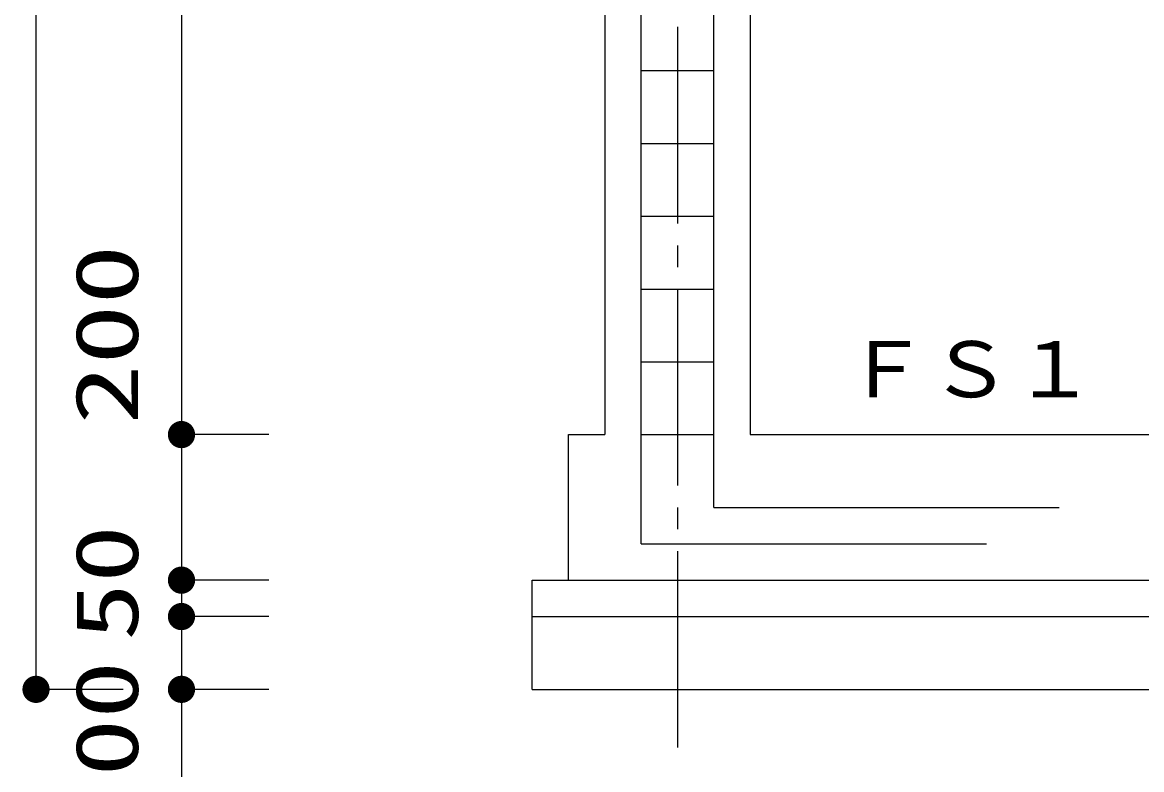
# Model space of a CAD drawing. Units: millimetres, scale not verified. Extents: x -9673 to 7645, y -6713 to 5365.
# Drawn here: x -1184 to 354, y -743 to 283 of the extents above; entities that cross this region are included whole.
import ezdxf
from ezdxf.enums import TextEntityAlignment as Align

# ---------------------------------------------------------------- set-up
doc = ezdxf.new("R2010")
doc.units = ezdxf.units.MM
doc.header["$LTSCALE"] = 30
doc.linetypes.add('CHAIN2', pattern=[12, 9, -1, 1, -1])
for name, color, linetype, lineweight in [('0-2_SEISAKU', 5, 'Continuous', 25), ('0-3_A-PIPE', 2, 'Continuous', 25), ('0-5_MOJI', 7, 'Continuous', 25)]:
    doc.layers.add(name, color=color, linetype=linetype, lineweight=lineweight)
doc.styles.add('MS Gothic', font='')
doc.styles.add('ＭＳ ゴシック', font='')
doc.styles.get('MS Gothic').set_extended_font_data('MS Gothic')
doc.styles.get('ＭＳ ゴシック').set_extended_font_data('MS Gothic')

msp = doc.modelspace()

# ---------------------------------------------------------------- linework, layer by layer
at = {"layer": '0-2_SEISAKU', "color": 2, "linetype": 'CHAIN2'}
msp.add_line((-283.68, 1716.79), (-283.68, -733.21), dxfattribs=at)
at = {"layer": '0-2_SEISAKU', "color": 2}
for p, q in [((-383.68, 1366.79), (-383.68, -283.21)), ((-183.69, 1366.79), (-183.69, -283.21)), ((-433.68, -483.21), (-433.68, -283.21)), ((-433.68, -283.21), (-383.68, -283.21)), ((-183.69, -283.21), (1486.32, -283.21)), ((-483.69, -583.21), (-483.69, -483.21)), ((-333.69, -483.21), (1386.31, -483.21)), ((-333.69, -533.21), (1386.31, -533.21)), ((-483.69, -633.21), (1536.31, -633.21))]:
    msp.add_line(p, q, dxfattribs=at)
for points in [[(-483.69, -483.21), (1536.31, -483.21), (1536.31, -583.21)], [(-483.69, -633.21), (-483.69, -533.21), (1536.31, -533.21), (1536.31, -633.21)]]:
    msp.add_lwpolyline(points, dxfattribs=at)
at = {"layer": '0-3_A-PIPE', "color": 3}
for p, q in [((-233.69, -383.2), (-233.69, 1466.8)), ((-333.69, 216.79), (-233.69, 216.79)), ((-333.69, 116.79), (-233.69, 116.79)), ((-333.69, 16.79), (-233.69, 16.79)), ((-333.69, -83.21), (-233.69, -83.21)), ((-333.69, -183.21), (-233.69, -183.21)), ((-333.69, -283.21), (-233.69, -283.21)), ((-233.69, -383.2), (241.31, -383.2)), ((-333.69, -433.21), (141.31, -433.21))]:
    msp.add_line(p, q, dxfattribs=at)
msp.add_lwpolyline([(-333.69, -433.21), (-333.69, 1516.79), (141.31, 1516.79)], dxfattribs=at)
at = {"layer": '0-5_MOJI', "color": 4}
for p, q in [((-1165.73, -633.21), (-1165.73, 1566.79)), ((-965.73, 1366.79), (-965.73, -283.21)), ((-845.73, -283.21), (-965.73, -283.21)), ((-845.73, -283.21), (-965.73, -283.21)), ((-965.73, -283.21), (-965.73, -483.21)), ((-845.73, -483.21), (-965.73, -483.21)), ((-845.73, -483.21), (-965.73, -483.21)), ((-965.73, -483.21), (-965.73, -533.21)), ((-845.73, -533.21), (-965.73, -533.21)), ((-845.73, -533.21), (-965.73, -533.21)), ((-965.73, -533.21), (-965.73, -633.21)), ((-1045.73, -633.21), (-1165.73, -633.21)), ((-845.73, -633.21), (-965.73, -633.21)), ((-965.73, -633.21), (-965.73, -849.59))]:
    msp.add_line(p, q, dxfattribs=at)
at = {"layer": '0-5_MOJI'}
for points in [[(-983.05, -276.03), (-965.73, -283.21), (-984.12, -279.55)], [(-983.05, -276.03), (-965.73, -283.21), (-984.12, -279.55)], [(-981.32, -272.79), (-965.73, -283.21), (-983.05, -276.03)], [(-981.32, -272.79), (-965.73, -283.21), (-983.05, -276.03)], [(-978.99, -269.95), (-965.73, -283.21), (-981.32, -272.79)], [(-978.99, -269.95), (-965.73, -283.21), (-981.32, -272.79)], [(-976.14, -267.62), (-965.73, -283.21), (-978.99, -269.95)], [(-976.14, -267.62), (-965.73, -283.21), (-978.99, -269.95)], [(-972.9, -265.88), (-965.73, -283.21), (-976.14, -267.62)], [(-972.9, -265.88), (-965.73, -283.21), (-976.14, -267.62)], [(-969.39, -264.82), (-965.73, -283.21), (-972.9, -265.88)], [(-969.39, -264.82), (-965.73, -283.21), (-972.9, -265.88)], [(-965.73, -264.46), (-965.73, -283.21), (-969.39, -264.82)], [(-965.73, -264.46), (-965.73, -283.21), (-969.39, -264.82)], [(-962.07, -264.82), (-965.73, -283.21), (-965.73, -264.46)], [(-962.07, -264.82), (-965.73, -283.21), (-965.73, -264.46)], [(-958.55, -265.88), (-965.73, -283.21), (-962.07, -264.82)], [(-958.55, -265.88), (-965.73, -283.21), (-962.07, -264.82)], [(-955.31, -267.62), (-965.73, -283.21), (-958.55, -265.88)], [(-955.31, -267.62), (-965.73, -283.21), (-958.55, -265.88)], [(-952.47, -269.95), (-965.73, -283.21), (-955.31, -267.62)], [(-952.47, -269.95), (-965.73, -283.21), (-955.31, -267.62)], [(-950.14, -272.79), (-965.73, -283.21), (-952.47, -269.95)], [(-950.14, -272.79), (-965.73, -283.21), (-952.47, -269.95)], [(-948.4, -276.03), (-965.73, -283.21), (-950.14, -272.79)], [(-948.4, -276.03), (-965.73, -283.21), (-950.14, -272.79)], [(-947.34, -279.55), (-965.73, -283.21), (-948.4, -276.03)], [(-947.34, -279.55), (-965.73, -283.21), (-948.4, -276.03)], [(-984.12, -279.55), (-965.73, -283.21), (-984.48, -283.21)], [(-984.12, -279.55), (-965.73, -283.21), (-984.48, -283.21)], [(-984.48, -283.21), (-965.73, -283.21), (-984.12, -286.86)], [(-984.48, -283.21), (-965.73, -283.21), (-984.12, -286.86)], [(-984.12, -286.86), (-965.73, -283.21), (-983.05, -290.38)], [(-984.12, -286.86), (-965.73, -283.21), (-983.05, -290.38)], [(-983.05, -290.38), (-965.73, -283.21), (-981.32, -293.62)], [(-983.05, -290.38), (-965.73, -283.21), (-981.32, -293.62)], [(-981.32, -293.62), (-965.73, -283.21), (-978.99, -296.46)], [(-981.32, -293.62), (-965.73, -283.21), (-978.99, -296.46)], [(-978.99, -296.46), (-965.73, -283.21), (-976.14, -298.8)], [(-978.99, -296.46), (-965.73, -283.21), (-976.14, -298.8)], [(-976.14, -298.8), (-965.73, -283.21), (-972.9, -300.53)], [(-976.14, -298.8), (-965.73, -283.21), (-972.9, -300.53)], [(-972.9, -300.53), (-965.73, -283.21), (-969.39, -301.6)], [(-972.9, -300.53), (-965.73, -283.21), (-969.39, -301.6)], [(-969.39, -301.6), (-965.73, -283.21), (-965.73, -301.96)], [(-969.39, -301.6), (-965.73, -283.21), (-965.73, -301.96)], [(-946.98, -283.21), (-965.73, -283.21), (-947.34, -279.55)], [(-946.98, -283.21), (-965.73, -283.21), (-947.34, -279.55)], [(-965.73, -301.96), (-965.73, -283.21), (-962.07, -301.6)], [(-962.07, -301.6), (-965.73, -283.21), (-958.55, -300.53)], [(-958.55, -300.53), (-965.73, -283.21), (-955.31, -298.8)], [(-955.31, -298.8), (-965.73, -283.21), (-952.47, -296.46)], [(-952.47, -296.46), (-965.73, -283.21), (-950.14, -293.62)], [(-950.14, -293.62), (-965.73, -283.21), (-948.4, -290.38)], [(-948.4, -290.38), (-965.73, -283.21), (-947.34, -286.86)], [(-947.34, -286.86), (-965.73, -283.21), (-946.98, -283.21)], [(-965.73, -301.96), (-965.73, -283.21), (-962.07, -301.6)], [(-962.07, -301.6), (-965.73, -283.21), (-958.55, -300.53)], [(-958.55, -300.53), (-965.73, -283.21), (-955.31, -298.8)], [(-955.31, -298.8), (-965.73, -283.21), (-952.47, -296.46)], [(-952.47, -296.46), (-965.73, -283.21), (-950.14, -293.62)], [(-950.14, -293.62), (-965.73, -283.21), (-948.4, -290.38)], [(-948.4, -290.38), (-965.73, -283.21), (-947.34, -286.86)], [(-947.34, -286.86), (-965.73, -283.21), (-946.98, -283.21)], [(-983.05, -476.03), (-965.73, -483.21), (-984.12, -479.55)], [(-983.05, -476.03), (-965.73, -483.21), (-984.12, -479.55)], [(-981.32, -472.79), (-965.73, -483.21), (-983.05, -476.03)], [(-981.32, -472.79), (-965.73, -483.21), (-983.05, -476.03)], [(-978.99, -469.95), (-965.73, -483.21), (-981.32, -472.79)], [(-978.99, -469.95), (-965.73, -483.21), (-981.32, -472.79)], [(-976.14, -467.62), (-965.73, -483.21), (-978.99, -469.95)], [(-976.14, -467.62), (-965.73, -483.21), (-978.99, -469.95)], [(-972.9, -465.88), (-965.73, -483.21), (-976.14, -467.62)], [(-972.9, -465.88), (-965.73, -483.21), (-976.14, -467.62)], [(-969.39, -464.82), (-965.73, -483.21), (-972.9, -465.88)], [(-969.39, -464.82), (-965.73, -483.21), (-972.9, -465.88)], [(-965.73, -464.46), (-965.73, -483.21), (-969.39, -464.82)], [(-965.73, -464.46), (-965.73, -483.21), (-969.39, -464.82)], [(-962.07, -464.82), (-965.73, -483.21), (-965.73, -464.46)], [(-962.07, -464.82), (-965.73, -483.21), (-965.73, -464.46)], [(-958.55, -465.88), (-965.73, -483.21), (-962.07, -464.82)], [(-958.55, -465.88), (-965.73, -483.21), (-962.07, -464.82)], [(-955.31, -467.62), (-965.73, -483.21), (-958.55, -465.88)], [(-955.31, -467.62), (-965.73, -483.21), (-958.55, -465.88)], [(-952.47, -469.95), (-965.73, -483.21), (-955.31, -467.62)], [(-952.47, -469.95), (-965.73, -483.21), (-955.31, -467.62)], [(-950.14, -472.79), (-965.73, -483.21), (-952.47, -469.95)], [(-950.14, -472.79), (-965.73, -483.21), (-952.47, -469.95)], [(-948.4, -476.03), (-965.73, -483.21), (-950.14, -472.79)], [(-948.4, -476.03), (-965.73, -483.21), (-950.14, -472.79)], [(-947.34, -479.55), (-965.73, -483.21), (-948.4, -476.03)], [(-947.34, -479.55), (-965.73, -483.21), (-948.4, -476.03)], [(-984.12, -479.55), (-965.73, -483.21), (-984.48, -483.21)], [(-984.12, -479.55), (-965.73, -483.21), (-984.48, -483.21)], [(-984.48, -483.21), (-965.73, -483.21), (-984.12, -486.86)], [(-984.48, -483.21), (-965.73, -483.21), (-984.12, -486.86)], [(-984.12, -486.86), (-965.73, -483.21), (-983.05, -490.38)], [(-984.12, -486.86), (-965.73, -483.21), (-983.05, -490.38)], [(-983.05, -490.38), (-965.73, -483.21), (-981.32, -493.62)], [(-983.05, -490.38), (-965.73, -483.21), (-981.32, -493.62)], [(-981.32, -493.62), (-965.73, -483.21), (-978.99, -496.46)], [(-981.32, -493.62), (-965.73, -483.21), (-978.99, -496.46)], [(-978.99, -496.46), (-965.73, -483.21), (-976.14, -498.8)], [(-978.99, -496.46), (-965.73, -483.21), (-976.14, -498.8)], [(-976.14, -498.8), (-965.73, -483.21), (-972.9, -500.53)], [(-976.14, -498.8), (-965.73, -483.21), (-972.9, -500.53)], [(-972.9, -500.53), (-965.73, -483.21), (-969.39, -501.6)], [(-972.9, -500.53), (-965.73, -483.21), (-969.39, -501.6)], [(-969.39, -501.6), (-965.73, -483.21), (-965.73, -501.96)], [(-969.39, -501.6), (-965.73, -483.21), (-965.73, -501.96)], [(-946.98, -483.21), (-965.73, -483.21), (-947.34, -479.55)], [(-946.98, -483.21), (-965.73, -483.21), (-947.34, -479.55)], [(-965.73, -501.96), (-965.73, -483.21), (-962.07, -501.6)], [(-962.07, -501.6), (-965.73, -483.21), (-958.55, -500.53)], [(-958.55, -500.53), (-965.73, -483.21), (-955.31, -498.8)], [(-955.31, -498.8), (-965.73, -483.21), (-952.47, -496.46)], [(-952.47, -496.46), (-965.73, -483.21), (-950.14, -493.62)], [(-950.14, -493.62), (-965.73, -483.21), (-948.4, -490.38)], [(-948.4, -490.38), (-965.73, -483.21), (-947.34, -486.86)], [(-947.34, -486.86), (-965.73, -483.21), (-946.98, -483.21)], [(-965.73, -501.96), (-965.73, -483.21), (-962.07, -501.6)], [(-962.07, -501.6), (-965.73, -483.21), (-958.55, -500.53)], [(-958.55, -500.53), (-965.73, -483.21), (-955.31, -498.8)], [(-955.31, -498.8), (-965.73, -483.21), (-952.47, -496.46)], [(-952.47, -496.46), (-965.73, -483.21), (-950.14, -493.62)], [(-950.14, -493.62), (-965.73, -483.21), (-948.4, -490.38)], [(-948.4, -490.38), (-965.73, -483.21), (-947.34, -486.86)], [(-947.34, -486.86), (-965.73, -483.21), (-946.98, -483.21)], [(-981.32, -522.79), (-965.73, -533.21), (-983.05, -526.03)], [(-981.32, -522.79), (-965.73, -533.21), (-983.05, -526.03)], [(-978.99, -519.95), (-965.73, -533.21), (-981.32, -522.79)], [(-978.99, -519.95), (-965.73, -533.21), (-981.32, -522.79)], [(-976.14, -517.62), (-965.73, -533.21), (-978.99, -519.95)], [(-976.14, -517.62), (-965.73, -533.21), (-978.99, -519.95)], [(-972.9, -515.88), (-965.73, -533.21), (-976.14, -517.62)], [(-972.9, -515.88), (-965.73, -533.21), (-976.14, -517.62)], [(-969.39, -514.82), (-965.73, -533.21), (-972.9, -515.88)], [(-969.39, -514.82), (-965.73, -533.21), (-972.9, -515.88)], [(-965.73, -514.46), (-965.73, -533.21), (-969.39, -514.82)], [(-965.73, -514.46), (-965.73, -533.21), (-969.39, -514.82)], [(-962.07, -514.82), (-965.73, -533.21), (-965.73, -514.46)], [(-962.07, -514.82), (-965.73, -533.21), (-965.73, -514.46)], [(-958.55, -515.88), (-965.73, -533.21), (-962.07, -514.82)], [(-958.55, -515.88), (-965.73, -533.21), (-962.07, -514.82)], [(-955.31, -517.62), (-965.73, -533.21), (-958.55, -515.88)], [(-955.31, -517.62), (-965.73, -533.21), (-958.55, -515.88)], [(-952.47, -519.95), (-965.73, -533.21), (-955.31, -517.62)], [(-952.47, -519.95), (-965.73, -533.21), (-955.31, -517.62)], [(-950.14, -522.79), (-965.73, -533.21), (-952.47, -519.95)], [(-950.14, -522.79), (-965.73, -533.21), (-952.47, -519.95)], [(-948.4, -526.03), (-965.73, -533.21), (-950.14, -522.79)], [(-948.4, -526.03), (-965.73, -533.21), (-950.14, -522.79)], [(-984.12, -529.55), (-965.73, -533.21), (-984.48, -533.21)], [(-984.12, -529.55), (-965.73, -533.21), (-984.48, -533.21)], [(-984.48, -533.21), (-965.73, -533.21), (-984.12, -536.87)], [(-984.48, -533.21), (-965.73, -533.21), (-984.12, -536.87)], [(-983.05, -526.03), (-965.73, -533.21), (-984.12, -529.55)], [(-983.05, -526.03), (-965.73, -533.21), (-984.12, -529.55)], [(-984.12, -536.87), (-965.73, -533.21), (-983.05, -540.38)], [(-984.12, -536.87), (-965.73, -533.21), (-983.05, -540.38)], [(-983.05, -540.38), (-965.73, -533.21), (-981.32, -543.62)], [(-983.05, -540.38), (-965.73, -533.21), (-981.32, -543.62)], [(-981.32, -543.62), (-965.73, -533.21), (-978.99, -546.47)], [(-981.32, -543.62), (-965.73, -533.21), (-978.99, -546.47)], [(-978.99, -546.47), (-965.73, -533.21), (-976.14, -548.8)], [(-978.99, -546.47), (-965.73, -533.21), (-976.14, -548.8)], [(-976.14, -548.8), (-965.73, -533.21), (-972.9, -550.53)], [(-976.14, -548.8), (-965.73, -533.21), (-972.9, -550.53)], [(-972.9, -550.53), (-965.73, -533.21), (-969.39, -551.6)], [(-972.9, -550.53), (-965.73, -533.21), (-969.39, -551.6)], [(-969.39, -551.6), (-965.73, -533.21), (-965.73, -551.96)], [(-969.39, -551.6), (-965.73, -533.21), (-965.73, -551.96)], [(-947.34, -529.55), (-965.73, -533.21), (-948.4, -526.03)], [(-947.34, -529.55), (-965.73, -533.21), (-948.4, -526.03)], [(-946.98, -533.21), (-965.73, -533.21), (-947.34, -529.55)], [(-946.98, -533.21), (-965.73, -533.21), (-947.34, -529.55)], [(-965.73, -551.96), (-965.73, -533.21), (-962.07, -551.6)], [(-962.07, -551.6), (-965.73, -533.21), (-958.55, -550.53)], [(-958.55, -550.53), (-965.73, -533.21), (-955.31, -548.8)], [(-955.31, -548.8), (-965.73, -533.21), (-952.47, -546.47)], [(-952.47, -546.47), (-965.73, -533.21), (-950.14, -543.62)], [(-950.14, -543.62), (-965.73, -533.21), (-948.4, -540.38)], [(-948.4, -540.38), (-965.73, -533.21), (-947.34, -536.87)], [(-947.34, -536.87), (-965.73, -533.21), (-946.98, -533.21)], [(-965.73, -551.96), (-965.73, -533.21), (-962.07, -551.6)], [(-962.07, -551.6), (-965.73, -533.21), (-958.55, -550.53)], [(-958.55, -550.53), (-965.73, -533.21), (-955.31, -548.8)], [(-955.31, -548.8), (-965.73, -533.21), (-952.47, -546.47)], [(-952.47, -546.47), (-965.73, -533.21), (-950.14, -543.62)], [(-950.14, -543.62), (-965.73, -533.21), (-948.4, -540.38)], [(-948.4, -540.38), (-965.73, -533.21), (-947.34, -536.87)], [(-947.34, -536.87), (-965.73, -533.21), (-946.98, -533.21)], [(-1169.39, -614.82), (-1165.73, -633.21), (-1172.9, -615.89)], [(-1165.73, -614.46), (-1165.73, -633.21), (-1169.39, -614.82)], [(-1162.07, -614.82), (-1165.73, -633.21), (-1165.73, -614.46)], [(-1158.55, -615.89), (-1165.73, -633.21), (-1162.07, -614.82)], [(-969.39, -614.82), (-965.73, -633.21), (-972.9, -615.89)], [(-965.73, -614.46), (-965.73, -633.21), (-969.39, -614.82)], [(-962.07, -614.82), (-965.73, -633.21), (-965.73, -614.46)], [(-958.55, -615.89), (-965.73, -633.21), (-962.07, -614.82)], [(-1184.12, -629.55), (-1165.73, -633.21), (-1184.48, -633.21)], [(-1183.05, -626.03), (-1165.73, -633.21), (-1184.12, -629.55)], [(-1181.32, -622.79), (-1165.73, -633.21), (-1183.05, -626.03)], [(-1178.99, -619.95), (-1165.73, -633.21), (-1181.32, -622.79)], [(-1176.14, -617.62), (-1165.73, -633.21), (-1178.99, -619.95)], [(-1172.9, -615.89), (-1165.73, -633.21), (-1176.14, -617.62)], [(-1155.31, -617.62), (-1165.73, -633.21), (-1158.55, -615.89)], [(-1152.47, -619.95), (-1165.73, -633.21), (-1155.31, -617.62)], [(-1150.14, -622.79), (-1165.73, -633.21), (-1152.47, -619.95)], [(-1148.4, -626.03), (-1165.73, -633.21), (-1150.14, -622.79)], [(-1147.34, -629.55), (-1165.73, -633.21), (-1148.4, -626.03)], [(-1146.98, -633.21), (-1165.73, -633.21), (-1147.34, -629.55)], [(-984.12, -629.55), (-965.73, -633.21), (-984.48, -633.21)], [(-983.05, -626.03), (-965.73, -633.21), (-984.12, -629.55)], [(-981.32, -622.79), (-965.73, -633.21), (-983.05, -626.03)], [(-978.99, -619.95), (-965.73, -633.21), (-981.32, -622.79)], [(-976.14, -617.62), (-965.73, -633.21), (-978.99, -619.95)], [(-972.9, -615.89), (-965.73, -633.21), (-976.14, -617.62)], [(-955.31, -617.62), (-965.73, -633.21), (-958.55, -615.89)], [(-952.47, -619.95), (-965.73, -633.21), (-955.31, -617.62)], [(-950.14, -622.79), (-965.73, -633.21), (-952.47, -619.95)], [(-948.4, -626.03), (-965.73, -633.21), (-950.14, -622.79)], [(-947.34, -629.55), (-965.73, -633.21), (-948.4, -626.03)], [(-946.98, -633.21), (-965.73, -633.21), (-947.34, -629.55)], [(-1184.48, -633.21), (-1165.73, -633.21), (-1184.12, -636.87)], [(-1184.12, -636.87), (-1165.73, -633.21), (-1183.05, -640.38)], [(-1183.05, -640.38), (-1165.73, -633.21), (-1181.32, -643.63)], [(-1181.32, -643.63), (-1165.73, -633.21), (-1178.99, -646.47)], [(-1178.99, -646.47), (-1165.73, -633.21), (-1176.14, -648.8)], [(-1176.14, -648.8), (-1165.73, -633.21), (-1172.9, -650.53)], [(-1172.9, -650.53), (-1165.73, -633.21), (-1169.39, -651.6)], [(-1169.39, -651.6), (-1165.73, -633.21), (-1165.73, -651.96)], [(-1165.73, -651.96), (-1165.73, -633.21), (-1162.07, -651.6)], [(-1162.07, -651.6), (-1165.73, -633.21), (-1158.55, -650.53)], [(-1158.55, -650.53), (-1165.73, -633.21), (-1155.31, -648.8)], [(-1155.31, -648.8), (-1165.73, -633.21), (-1152.47, -646.47)], [(-1152.47, -646.47), (-1165.73, -633.21), (-1150.14, -643.63)], [(-1150.14, -643.63), (-1165.73, -633.21), (-1148.4, -640.38)], [(-1148.4, -640.38), (-1165.73, -633.21), (-1147.34, -636.87)], [(-1147.34, -636.87), (-1165.73, -633.21), (-1146.98, -633.21)], [(-984.48, -633.21), (-965.73, -633.21), (-984.12, -636.87)], [(-984.12, -636.87), (-965.73, -633.21), (-983.05, -640.38)], [(-983.05, -640.38), (-965.73, -633.21), (-981.32, -643.63)], [(-981.32, -643.63), (-965.73, -633.21), (-978.99, -646.47)], [(-978.99, -646.47), (-965.73, -633.21), (-976.14, -648.8)], [(-976.14, -648.8), (-965.73, -633.21), (-972.9, -650.53)], [(-972.9, -650.53), (-965.73, -633.21), (-969.39, -651.6)], [(-969.39, -651.6), (-965.73, -633.21), (-965.73, -651.96)], [(-965.73, -651.96), (-965.73, -633.21), (-962.07, -651.6)], [(-962.07, -651.6), (-965.73, -633.21), (-958.55, -650.53)], [(-958.55, -650.53), (-965.73, -633.21), (-955.31, -648.8)], [(-955.31, -648.8), (-965.73, -633.21), (-952.47, -646.47)], [(-952.47, -646.47), (-965.73, -633.21), (-950.14, -643.63)], [(-950.14, -643.63), (-965.73, -633.21), (-948.4, -640.38)], [(-948.4, -640.38), (-965.73, -633.21), (-947.34, -636.87)], [(-947.34, -636.87), (-965.73, -633.21), (-946.98, -633.21)]]:
    msp.add_solid(points, dxfattribs=at)

# ---------------------------------------------------------------- texts
at = {"layer": '0-2_SEISAKU', "color": 4, "style": 'MS Gothic', "width": 1.1}
msp.add_text('ＦＳ１', height=76.98, dxfattribs=at).set_placement((-54.31, -254.95), align=Align.BOTTOM_LEFT)
at = {"layer": '0-5_MOJI', "color": 3, "style": 'ＭＳ ゴシック'}
for s, width, p in [('200', 1.4, (-999.48, -269.56)), ('50', 1.35, (-999.48, -566.49)), ('100', 1.35, (-999.48, -832.64))]:
    msp.add_text(s, height=86.59, rotation=90, dxfattribs=dict(at, width=width)).set_placement(p, align=Align.BOTTOM_LEFT)

doc.saveas('drawing.dxf')
